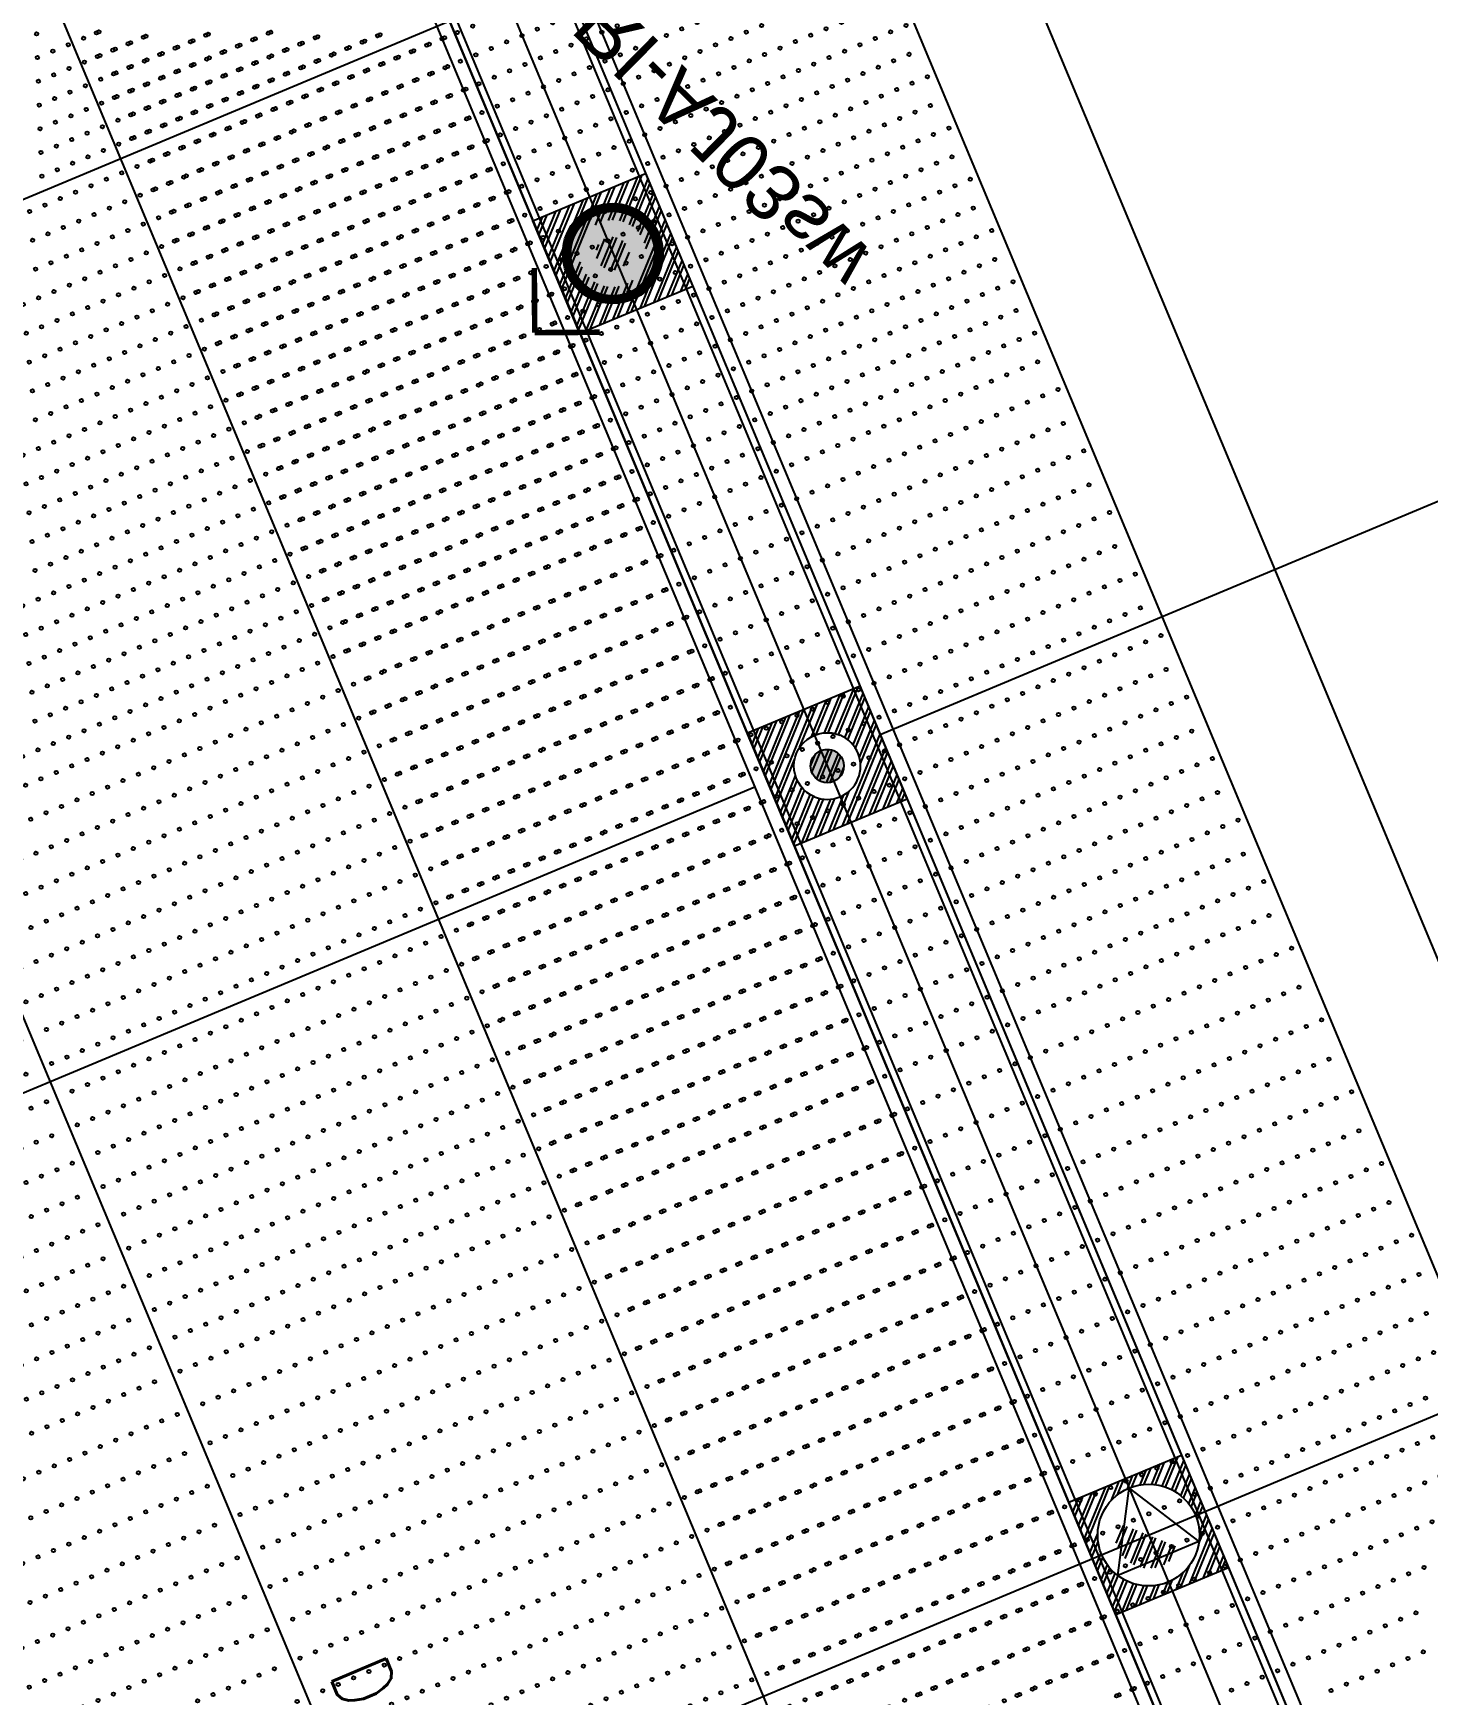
# Model space of a CAD drawing. Header units: millimetres. Extents: x 712803 to 922331, y -1382701 to -1225629.
# Drawn here: x 789848 to 792359, y -1319855 to -1316865 of the extents above; entities that cross this region are included whole.
import ezdxf
from ezdxf.enums import TextEntityAlignment as Align

# ---------------------------------------------------------------- set-up
doc = ezdxf.new("R2010")
doc.units = ezdxf.units.MM
doc.header["$LTSCALE"] = 10
doc.header["$MEASUREMENT"] = 0
doc.linetypes.add('CENTER', pattern=[50.8, 31.75, -6.35, 6.35, -6.35])
for name, color, linetype in [('I—平顶—分格线', 8, 'Continuous'), ('I—平顶—喷淋', 21, 'Continuous'), ('I—平顶—填充01(线状)', 8, 'Continuous'), ('I—平顶—暖通', 144, 'Continuous'), ('I—平顶—消防指示灯', 62, 'Continuous'), ('I—平顶—消防设施', 10, 'Continuous'), ('I—平顶—灯具', 62, 'Continuous'), ('I—平顶—造型', 122, 'Continuous'), ('I—装饰—尺寸标注', 232, 'Continuous')]:
    doc.layers.add(name, color=color, linetype=linetype)
doc.styles.add('_TEL_DIM', font='SIMPLEX', dxfattribs={"width": 0.8, "height": 3.5, "bigfont": 'HZTXT'})
doc.styles.add('ARIAL', font='arial.ttf')
doc.styles.get("Standard").update_dxf_attribs({"font": 'arial.ttf'})
doc.dimstyles.new('\\M+19557\\M+18F80', dxfattribs={"dimtxt": 2.5, "dimasz": 0.8, "dimexe": 0, "dimexo": 0, "dimgap": 1, "dimtad": 1, "dimdec": 0, "dimzin": 0, "dimdsep": 46, "dimtxsty": 'Standard', "dimblk": 'DOT', "dimcen": 1, "dimaunit": 1, "dimadec": 3, "dimazin": 0, "dimtfac": 1, "dimtdec": 0, "dimtmove": 2, "dimatfit": 3, "dimfxl": 0, "dimtolj": 1, "dimtzin": 0, "dimarcsym": 0})
doc.dimstyles.new('XD30', dxfattribs={"dimscale": 30, "dimtxt": 2.5, "dimasz": 1, "dimexe": 1, "dimexo": 1, "dimgap": 0.8, "dimtad": 1, "dimdec": 0, "dimrnd": 5, "dimdsep": 46, "dimtxsty": 'ARIAL', "dimblk1": 'ARCHTICK', "dimblk2": 'ARCHTICK', "dimsah": 1, "dimcen": -0.9, "dimdle": 1, "dimclrd": 256, "dimclre": 256, "dimclrt": 40, "dimaunit": 1, "dimadec": 0, "dimazin": 0, "dimtfac": 0.35, "dimtdec": 0, "dimtix": 1, "dimtmove": 2, "dimatfit": 3, "dimldrblk": 'ARCHTICK', "dimfxl": 0, "dimtvp": 0.8, "dimtolj": 1, "dimtzin": 0, "dimarcsym": 0})

# ---------------------------------------------------------------- blocks, each defined once
blk = doc.blocks.new('_ArchTick')
at = {"color": 0, "linetype": 'ByBlock', "const_width": 0.15}
blk.add_lwpolyline([(-0.5, -0.5), (0.5, 0.5)], dxfattribs=at)
blk = doc.blocks.new('*D1586')
at = {"layer": 'Defpoints', "color": 0, "ltscale": 50, "transparency": 16777216}
for p in [(712802.6, -1325596.1, 277.1), (794966.1, -1327810.6, 276.8), (794557.8, -1327981.3)]:
    blk.add_point(p, dxfattribs=at)
at = {"layer": 'I—装饰—尺寸标注', "lineweight": -2, "ltscale": 50, "transparency": 16777216}
for p, q in [((781408, -1296915.4), (781574.1, -1296846)), ((781534.8, -1296829.9), (794569.3, -1328009)), ((794673.4, -1327932.9), (794530.1, -1327992.9))]:
    blk.add_line(p, q, dxfattribs=at)
at = {"layer": 'I—装饰—尺寸标注', "lineweight": -2, "ltscale": 50, "transparency": 16777216, "xscale": 30, "yscale": 30, "zscale": 30}
for p, rotation in [((781546.4, -1296857.5), 112.6875065896419), ((794557.8, -1327981.3), 292.6875065896419)]:
    blk.add_blockref('_ArchTick', p, dxfattribs=dict(at, rotation=rotation))
at = {"layer": 'I—装饰—尺寸标注', "color": 40, "ltscale": 50, "transparency": 16777216, "insert": (788109.6, -1312395.4), "char_height": 75, "attachment_point": 5, "rotation": 292.6875, "style": 'ARIAL'}
blk.add_mtext('\\A1;33735', dxfattribs=at)
blk = doc.blocks.new('*U1700')
for p, q in [((269, 80.6), (3847.1, 80.6)), ((273.7, 75.9), (3842.4, 75.9)), ((273.7, 40.3), (3842.4, 40.3)), ((3847.1, 0), (269, 0)), ((3842.4, 4.7), (273.7, 4.7))]:
    blk.add_line(p, q)
blk = doc.blocks.new('*D175')
at = {"layer": 'Defpoints', "color": 0, "transparency": 16777216}
for p in [(82.5, 69.3), (82.5, 0), (-82.5, 0)]:
    blk.add_point(p, dxfattribs=at)
at = {"color": 0, "transparency": 16777216, "insert": (69.3, 88.9), "char_height": 15, "attachment_point": 5}
blk.add_mtext('\\A1;165', dxfattribs=at)
blk = doc.blocks.new('_Dot')
at = {"color": 0, "linetype": 'ByBlock', "lineweight": -2}
blk.add_line((-0.5, 0), (-1, 0), dxfattribs=at)
at = {"color": 0, "linetype": 'ByBlock', "const_width": 0.5}
blk.add_lwpolyline([(-0.25, 0, 1), (0.25, 0, 1)], format="xyb", close=True, dxfattribs=at)
blk = doc.blocks.new('上下喷1111')
h = blk.add_hatch(color=256)
h.dxf.hatch_style = 1
edge = h.paths.add_edge_path()
edge.add_arc((0, 0), 0.5, 0, 180)
edge.add_arc((0, 0), 0.5, 180, 360)
at = {"elevation": 0}
for points in [[(-1, 0, -1), (1, 0, 0.084041)], [(-1, 0, 1), (1, 0, -0.084041)]]:
    blk.add_lwpolyline(points, format="xyb", dxfattribs=at)
blk.add_lwpolyline([(0.5, 0, 1), (-0.5, 0, 1)], format="xyb", close=True, dxfattribs=at)
blk = doc.blocks.new('吸顶扬声器')
for p, q in [((-58, -33.5), (0, 67)), ((0, 67), (58, -33.5)), ((58, -33.5), (-58, -33.5))]:
    blk.add_line(p, q)
blk.add_circle((0, 0), 67.2)
blk = doc.blocks.new('0.001111.')
for p, q in [((-234, -0.3), (164.6, 166.3)), ((164.6, 166.3), (240.9, -16.3)), ((-132.9, -55.5), (132.9, 55.5)), ((-157.6, -183), (-234, -0.3)), ((240.9, -16.3), (-157.6, -183))]:
    blk.add_line(p, q)
for p in [(-34.7, 83), (199.3, 83.3), (-199.3, -83.3)]:
    blk.add_point(p)
blk.add_solid([(-74.8, -7.8), (-146.1, -61.1), (-58.1, -47.7)])
at = {"style": '_TEL_DIM', "flags": 1}
blk.add_attdef('A', text='', height=0.006, rotation=202.686, dxfattribs=at).set_placement((-34.7, 83), align=Align.MIDDLE_CENTER)
at = {"style": '_TEL_DIM', "width": 0.8}
blk.add_attdef('D', (-332.7, -82.4), '', height=105.9, rotation=22.686, dxfattribs=at)
blk = doc.blocks.new('4560')
at = {"layer": 'I—平顶—分格线', "color": 3}
for centre in [(-1990, -20), (-1890, -20), (-1790, -20), (-1690, -20), (-1590, -20), (-1490, -20), (-1390, -20), (-1290, -20), (-1190, -20), (-1090, -20), (-1990, -50), (-1940, -35), (-1890, -50), (-1840, -35), (-1790, -50), (-1740, -35), (-1690, -50), (-1640, -35), (-1590, -50), (-1540, -35), (-1490, -50), (-1440, -35), (-1390, -50), (-1340, -35), (-1290, -50), (-1240, -35), (-1190, -50), (-1140, -35), (-1090, -50), (-1990, -80), (-1940, -65), (-1890, -80), (-1840, -65), (-1790, -80), (-1740, -65), (-1690, -80), (-1640, -65), (-1590, -80), (-1540, -65), (-1490, -80), (-1440, -65), (-1390, -80), (-1340, -65), (-1290, -80), (-1240, -65), (-1190, -80), (-1140, -65), (-1090, -80), (-1990, -110), (-1940, -95), (-1890, -110), (-1840, -95), (-1790, -110), (-1740, -95), (-1690, -110), (-1640, -95), (-1590, -110), (-1540, -95), (-1490, -110), (-1440, -95), (-1390, -110), (-1340, -95), (-1290, -110), (-1240, -95), (-1190, -110), (-1140, -95), (-1090, -110), (-2040, -125), (-1990, -140), (-1940, -125), (-1890, -140), (-1840, -125), (-1790, -140), (-1740, -125), (-1690, -140), (-1640, -125), (-1590, -140), (-1540, -125), (-1490, -140), (-1440, -125), (-1390, -140), (-1340, -125), (-1290, -140), (-1240, -125), (-1190, -140), (-1140, -125), (-1090, -140), (-2040, -155), (-1990, -170), (-1940, -155), (-1890, -170), (-1840, -155), (-1790, -170), (-1740, -155), (-1690, -170), (-1640, -155), (-1590, -170), (-1540, -155), (-1490, -170), (-1440, -155), (-1390, -170), (-1340, -155), (-1290, -170), (-1240, -155), (-1190, -170), (-1140, -155), (-1090, -170), (-2040, -185), (-1990, -200), (-1940, -185), (-1890, -200), (-1840, -185), (-1790, -200), (-1740, -185), (-1690, -200), (-1640, -185), (-1590, -200), (-1540, -185), (-1490, -200), (-1440, -185), (-1390, -200), (-1340, -185), (-1290, -200), (-1240, -185), (-1190, -200), (-1140, -185), (-1090, -200), (-2040, -215), (-1990, -230), (-1940, -215), (-1890, -230), (-1840, -215), (-1790, -230), (-1740, -215), (-1690, -230), (-1640, -215), (-1590, -230), (-1540, -215), (-1490, -230), (-1440, -215), (-1390, -230), (-1340, -215), (-1290, -230), (-1240, -215), (-1190, -230), (-1140, -215), (-1090, -230), (-2040, -245), (-1990, -260), (-1940, -245), (-1890, -260), (-1840, -245), (-1790, -260), (-1740, -245), (-1690, -260), (-1640, -245), (-1590, -260), (-1540, -245), (-1490, -260), (-1440, -245), (-1390, -260), (-1340, -245), (-1290, -260), (-1240, -245), (-1190, -260), (-1140, -245), (-1090, -260), (-2040, -275), (-1990, -290), (-1940, -275), (-1890, -290), (-1840, -275), (-1790, -290), (-1740, -275), (-1690, -290), (-1640, -275), (-1590, -290), (-1540, -275), (-1490, -290), (-1440, -275), (-1390, -290), (-1340, -275), (-1290, -290), (-1240, -275), (-1190, -290), (-1140, -275), (-1090, -290), (-2040, -305), (-1990, -320), (-1940, -305), (-1890, -320), (-1840, -305), (-1790, -320), (-1740, -305), (-1690, -320), (-1640, -305), (-1590, -320), (-1540, -305), (-1490, -320), (-1440, -305), (-1390, -320), (-1340, -305), (-1290, -320), (-1240, -305), (-1190, -320), (-1140, -305), (-1090, -320), (-2040, -335), (-1990, -350), (-1940, -335), (-1890, -350), (-1840, -335), (-1790, -350), (-1740, -335), (-1690, -350), (-1640, -335), (-1590, -350), (-1540, -335), (-1490, -350), (-1440, -335), (-1390, -350), (-1340, -335), (-1290, -350), (-1240, -335), (-1190, -350), (-1140, -335), (-1090, -350), (-2040, -365), (-1990, -380), (-1940, -365), (-1890, -380), (-1840, -365), (-1790, -380), (-1740, -365), (-1690, -380), (-1640, -365), (-1590, -380), (-1540, -365), (-1490, -380), (-1440, -365), (-1390, -380), (-1340, -365), (-1290, -380), (-1240, -365), (-1190, -380), (-1140, -365), (-1090, -380), (-2040, -395), (-1990, -410), (-1940, -395), (-1890, -410), (-1840, -395), (-1790, -410), (-1740, -395), (-1690, -410), (-1640, -395), (-1590, -410), (-1540, -395), (-1490, -410), (-1440, -395), (-1390, -410), (-1340, -395), (-1290, -410), (-1240, -395), (-1190, -410), (-1140, -395), (-1090, -410), (-2040, -425), (-1990, -440), (-1940, -425), (-1890, -440), (-1840, -425), (-1790, -440), (-1740, -425), (-1690, -440), (-1640, -425), (-1590, -440), (-1540, -425), (-1490, -440), (-1440, -425), (-1390, -440), (-1340, -425), (-1290, -440), (-1240, -425), (-1190, -440), (-1140, -425), (-1090, -440), (-2040, -455), (-1990, -470), (-1940, -455), (-1890, -470), (-1840, -455), (-1790, -470), (-1740, -455), (-1690, -470), (-1640, -455), (-1590, -470), (-1540, -455), (-1490, -470), (-1440, -455), (-1390, -470), (-1340, -455), (-1290, -470), (-1240, -455), (-1190, -470), (-1140, -455), (-1090, -470), (-2040, -485), (-1990, -500), (-1940, -485), (-1890, -500), (-1840, -485), (-1790, -500), (-1740, -485), (-1690, -500), (-1640, -485), (-1590, -500), (-1540, -485), (-1490, -500), (-1440, -485), (-1390, -500), (-1340, -485), (-1290, -500), (-1240, -485), (-1190, -500), (-1140, -485), (-1090, -500), (-2040, -515), (-1990, -530), (-1940, -515), (-1890, -530), (-1840, -515), (-1790, -530), (-1740, -515), (-1690, -530), (-1640, -515), (-1590, -530), (-1540, -515), (-1490, -530), (-1440, -515), (-1390, -530), (-1340, -515), (-1290, -530), (-1240, -515), (-1190, -530), (-1140, -515), (-1090, -530), (-2040, -545), (-1990, -560), (-1940, -545), (-1890, -560), (-1840, -545), (-1790, -560), (-1740, -545), (-1690, -560), (-1640, -545), (-1590, -560), (-1540, -545), (-1490, -560), (-1440, -545), (-1390, -560), (-1340, -545), (-1290, -560), (-1240, -545), (-1190, -560), (-1140, -545), (-1090, -560), (-2040, -575), (-1990, -590), (-1940, -575), (-1890, -590), (-1840, -575), (-1790, -590), (-1740, -575), (-1690, -590), (-1640, -575), (-1590, -590), (-1540, -575), (-1490, -590), (-1440, -575), (-1390, -590), (-1340, -575), (-1290, -590), (-1240, -575), (-1190, -590), (-1140, -575), (-1090, -590), (-2040, -605), (-1990, -620), (-1940, -605), (-1890, -620), (-1840, -605), (-1790, -620), (-1740, -605), (-1690, -620), (-1640, -605), (-1590, -620), (-1540, -605), (-1490, -620), (-1440, -605), (-1390, -620), (-1340, -605), (-1290, -620), (-1240, -605), (-1190, -620), (-1140, -605), (-1090, -620), (-2040, -635), (-1990, -650), (-1940, -635), (-1890, -650), (-1840, -635), (-1790, -650), (-1740, -635), (-1690, -650), (-1640, -635), (-1590, -650), (-1540, -635), (-1490, -650), (-1440, -635), (-1390, -650), (-1340, -635), (-1290, -650), (-1240, -635), (-1190, -650), (-1140, -635), (-1090, -650), (-2040, -665), (-1990, -680), (-1940, -665), (-1890, -680), (-1840, -665), (-1790, -680), (-1740, -665), (-1690, -680), (-1640, -665), (-1590, -680), (-1540, -665), (-1490, -680), (-1440, -665), (-1390, -680), (-1340, -665), (-1290, -680), (-1240, -665), (-1190, -680), (-1140, -665), (-1090, -680), (-2040, -695), (-1990, -710), (-1940, -695), (-1890, -710), (-1840, -695), (-1790, -710), (-1740, -695), (-1690, -710), (-1640, -695), (-1590, -710), (-1540, -695), (-1490, -710), (-1440, -695), (-1390, -710), (-1340, -695), (-1290, -710), (-1240, -695), (-1190, -710), (-1140, -695), (-1090, -710), (-2040, -725), (-1990, -740), (-1940, -725), (-1890, -740), (-1840, -725), (-1790, -740), (-1740, -725), (-1690, -740), (-1640, -725), (-1590, -740), (-1540, -725), (-1490, -740), (-1440, -725), (-1390, -740), (-1340, -725), (-1290, -740), (-1240, -725), (-1190, -740), (-1140, -725), (-1090, -740), (-2040, -755), (-1990, -770), (-1940, -755), (-1890, -770), (-1840, -755), (-1790, -770), (-1740, -755), (-1690, -770), (-1640, -755), (-1590, -770), (-1540, -755), (-1490, -770), (-1440, -755), (-1390, -770), (-1340, -755), (-1290, -770), (-1240, -755), (-1190, -770), (-1140, -755), (-1090, -770), (-2040, -785), (-1990, -800), (-1940, -785), (-1890, -800), (-1840, -785), (-1790, -800), (-1740, -785), (-1690, -800), (-1640, -785), (-1590, -800), (-1540, -785), (-1490, -800), (-1440, -785), (-1390, -800), (-1340, -785), (-1290, -800), (-1240, -785), (-1190, -800), (-1140, -785), (-1090, -800), (-1990, -830), (-1940, -815), (-1890, -830), (-1840, -815), (-1790, -830), (-1740, -815), (-1690, -830), (-1640, -815), (-1590, -830), (-1540, -815), (-1490, -830), (-1440, -815), (-1390, -830), (-1340, -815), (-1290, -830), (-1240, -815), (-1190, -830), (-1140, -815), (-1090, -830), (-1990, -860), (-1940, -845), (-1890, -860), (-1840, -845), (-1790, -860), (-1740, -845), (-1690, -860), (-1640, -845), (-1590, -860), (-1540, -845), (-1490, -860), (-1440, -845), (-1390, -860), (-1340, -845), (-1290, -860), (-1240, -845), (-1190, -860), (-1140, -845), (-1090, -860), (-1990, -890), (-1940, -875), (-1890, -890), (-1840, -875), (-1790, -890), (-1740, -875), (-1690, -890), (-1640, -875), (-1590, -890), (-1540, -875), (-1490, -890), (-1440, -875), (-1390, -890), (-1340, -875), (-1290, -890), (-1240, -875), (-1190, -890), (-1140, -875), (-1090, -890), (-2040, -905), (-1990, -920), (-1940, -905), (-1890, -920), (-1840, -905), (-1790, -920), (-1740, -905), (-1690, -920), (-1640, -905), (-1590, -920), (-1540, -905), (-1490, -920), (-1440, -905), (-1390, -920), (-1340, -905), (-1290, -920), (-1240, -905), (-1190, -920), (-1140, -905), (-1090, -920), (-2040, -935), (-1990, -950), (-1940, -935), (-1890, -950), (-1840, -935), (-1790, -950), (-1740, -935), (-1690, -950), (-1640, -935), (-1590, -950), (-1540, -935), (-1490, -950), (-1440, -935), (-1390, -950), (-1340, -935), (-1290, -950), (-1240, -935), (-1190, -950), (-1140, -935), (-1090, -950), (-2040, -965), (-1990, -980), (-1940, -965), (-1890, -980), (-1840, -965), (-1790, -980), (-1740, -965), (-1690, -980), (-1640, -965), (-1590, -980), (-1540, -965), (-1490, -980), (-1440, -965), (-1390, -980), (-1340, -965), (-1290, -980), (-1240, -965), (-1190, -980), (-1140, -965), (-1090, -980), (-2040, -995), (-1990, -1010), (-1940, -995), (-1890, -1010), (-1840, -995), (-1790, -1010), (-1740, -995), (-1690, -1010), (-1640, -995), (-1590, -1010), (-1540, -995), (-1490, -1010), (-1440, -995), (-1390, -1010), (-1340, -995), (-1290, -1010), (-1240, -995), (-1190, -1010), (-1140, -995), (-1090, -1010), (-2040, -1025), (-1990, -1040), (-1940, -1025), (-1890, -1040), (-1840, -1025), (-1790, -1040), (-1740, -1025), (-1690, -1040), (-1640, -1025), (-1590, -1040), (-1540, -1025), (-1490, -1040), (-1440, -1025), (-1390, -1040), (-1340, -1025), (-1290, -1040), (-1240, -1025), (-1190, -1040), (-1140, -1025), (-1090, -1040), (-2040, -1055), (-1990, -1070), (-1940, -1055), (-1890, -1070), (-1840, -1055), (-1790, -1070), (-1740, -1055), (-1690, -1070), (-1640, -1055), (-1590, -1070), (-1540, -1055), (-1490, -1070), (-1440, -1055), (-1390, -1070), (-1340, -1055), (-1290, -1070), (-1240, -1055), (-1190, -1070), (-1140, -1055), (-1090, -1070), (-2040, -1085), (-1990, -1100), (-1940, -1085), (-1890, -1100), (-1840, -1085), (-1790, -1100), (-1740, -1085), (-1690, -1100), (-1640, -1085), (-1590, -1100), (-1540, -1085), (-1490, -1100), (-1440, -1085), (-1390, -1100), (-1340, -1085), (-1290, -1100), (-1240, -1085), (-1190, -1100), (-1140, -1085), (-1090, -1100), (-2040, -1115), (-1990, -1130), (-1940, -1115), (-1890, -1130), (-1840, -1115), (-1790, -1130), (-1740, -1115), (-1690, -1130), (-1640, -1115), (-1590, -1130), (-1540, -1115), (-1490, -1130), (-1440, -1115), (-1390, -1130), (-1340, -1115), (-1290, -1130), (-1240, -1115), (-1190, -1130), (-1140, -1115), (-1090, -1130), (-2040, -1145), (-1990, -1160), (-1940, -1145), (-1890, -1160), (-1840, -1145), (-1790, -1160), (-1740, -1145), (-1690, -1160), (-1640, -1145), (-1590, -1160), (-1540, -1145), (-1490, -1160), (-1440, -1145), (-1390, -1160), (-1340, -1145), (-1290, -1160), (-1240, -1145), (-1190, -1160), (-1140, -1145), (-1090, -1160), (-2040, -1175), (-1990, -1190), (-1940, -1175), (-1890, -1190), (-1840, -1175), (-1790, -1190), (-1740, -1175), (-1690, -1190), (-1640, -1175), (-1590, -1190), (-1540, -1175), (-1490, -1190), (-1440, -1175), (-1390, -1190), (-1340, -1175), (-1290, -1190), (-1240, -1175), (-1190, -1190), (-1140, -1175), (-1090, -1190), (-2040, -1205), (-1990, -1220), (-1940, -1205), (-1890, -1220), (-1840, -1205), (-1790, -1220), (-1740, -1205), (-1690, -1220), (-1640, -1205), (-1590, -1220), (-1540, -1205), (-1490, -1220), (-1440, -1205), (-1390, -1220), (-1340, -1205), (-1290, -1220), (-1240, -1205), (-1190, -1220), (-1140, -1205), (-1090, -1220), (-2040, -1235), (-1990, -1250), (-1940, -1235), (-1890, -1250), (-1840, -1235), (-1790, -1250), (-1740, -1235), (-1690, -1250), (-1640, -1235), (-1590, -1250), (-1540, -1235), (-1490, -1250), (-1440, -1235), (-1390, -1250), (-1340, -1235), (-1290, -1250), (-1240, -1235), (-1190, -1250), (-1140, -1235), (-1090, -1250), (-2040, -1265), (-1990, -1280), (-1940, -1265), (-1890, -1280), (-1840, -1265), (-1790, -1280), (-1740, -1265), (-1690, -1280), (-1640, -1265), (-1590, -1280), (-1540, -1265), (-1490, -1280), (-1440, -1265), (-1390, -1280), (-1340, -1265), (-1290, -1280), (-1240, -1265), (-1190, -1280), (-1140, -1265), (-1090, -1280), (-2040, -1295), (-1990, -1310), (-1940, -1295), (-1890, -1310), (-1840, -1295), (-1790, -1310), (-1740, -1295), (-1690, -1310), (-1640, -1295), (-1590, -1310), (-1540, -1295), (-1490, -1310), (-1440, -1295), (-1390, -1310), (-1340, -1295), (-1290, -1310), (-1240, -1295), (-1190, -1310), (-1140, -1295), (-1090, -1310), (-2040, -1325), (-1990, -1340), (-1940, -1325), (-1890, -1340), (-1840, -1325), (-1790, -1340), (-1740, -1325), (-1690, -1340), (-1640, -1325), (-1590, -1340), (-1540, -1325), (-1490, -1340), (-1440, -1325), (-1390, -1340), (-1340, -1325), (-1290, -1340), (-1240, -1325), (-1190, -1340), (-1140, -1325), (-1090, -1340), (-2040, -1355), (-1990, -1370), (-1940, -1355), (-1890, -1370), (-1840, -1355), (-1790, -1370), (-1740, -1355), (-1690, -1370), (-1640, -1355), (-1590, -1370), (-1540, -1355), (-1490, -1370), (-1440, -1355), (-1390, -1370), (-1340, -1355), (-1290, -1370), (-1240, -1355), (-1190, -1370), (-1140, -1355), (-1090, -1370), (-2040, -1385), (-1940, -1385), (-1840, -1385), (-1740, -1385), (-1640, -1385), (-1540, -1385), (-1440, -1385), (-1340, -1385), (-1240, -1385), (-1140, -1385)]:
    blk.add_circle(centre, 3, dxfattribs=at)
at = {"layer": 'I—平顶—分格线'}
for centre in [(-980, -20), (-860, -20), (-740, -20), (-620, -20), (-500, -20), (-380, -20), (-260, -20), (-140, -20), (-20, -20), (-1040, -35), (-980, -50), (-920, -35), (-860, -50), (-800, -35), (-740, -50), (-680, -35), (-620, -50), (-560, -35), (-500, -50), (-440, -35), (-380, -50), (-320, -35), (-260, -50), (-200, -35), (-140, -50), (-80, -35), (-20, -50), (-1040, -65), (-980, -80), (-920, -65), (-860, -80), (-800, -65), (-740, -80), (-680, -65), (-620, -80), (-560, -65), (-500, -80), (-440, -65), (-380, -80), (-320, -65), (-260, -80), (-200, -65), (-140, -80), (-80, -65), (-20, -80), (-1040, -95), (-980, -110), (-920, -95), (-860, -110), (-800, -95), (-740, -110), (-680, -95), (-620, -110), (-560, -95), (-500, -110), (-440, -95), (-380, -110), (-320, -95), (-260, -110), (-200, -95), (-140, -110), (-80, -95), (-20, -110), (-1040, -125), (-980, -140), (-920, -125), (-860, -140), (-800, -125), (-740, -140), (-680, -125), (-620, -140), (-560, -125), (-500, -140), (-440, -125), (-380, -140), (-320, -125), (-260, -140), (-200, -125), (-140, -140), (-80, -125), (-20, -140), (-1040, -155), (-980, -170), (-920, -155), (-860, -170), (-800, -155), (-740, -170), (-680, -155), (-620, -170), (-560, -155), (-500, -170), (-440, -155), (-380, -170), (-320, -155), (-260, -170), (-200, -155), (-140, -170), (-80, -155), (-20, -170), (-1040, -185), (-980, -200), (-920, -185), (-860, -200), (-800, -185), (-740, -200), (-680, -185), (-620, -200), (-560, -185), (-500, -200), (-440, -185), (-380, -200), (-320, -185), (-260, -200), (-200, -185), (-140, -200), (-80, -185), (-20, -200), (-1040, -215), (-980, -230), (-920, -215), (-860, -230), (-800, -215), (-740, -230), (-680, -215), (-620, -230), (-560, -215), (-500, -230), (-440, -215), (-380, -230), (-320, -215), (-260, -230), (-200, -215), (-140, -230), (-80, -215), (-20, -230), (-1040, -245), (-980, -260), (-920, -245), (-860, -260), (-800, -245), (-740, -260), (-680, -245), (-620, -260), (-560, -245), (-500, -260), (-440, -245), (-380, -260), (-320, -245), (-260, -260), (-200, -245), (-140, -260), (-80, -245), (-20, -260), (-1040, -275), (-980, -290), (-920, -275), (-860, -290), (-800, -275), (-740, -290), (-680, -275), (-620, -290), (-560, -275), (-500, -290), (-440, -275), (-380, -290), (-320, -275), (-260, -290), (-200, -275), (-140, -290), (-80, -275), (-20, -290), (-1040, -305), (-980, -320), (-920, -305), (-860, -320), (-800, -305), (-740, -320), (-680, -305), (-620, -320), (-560, -305), (-500, -320), (-440, -305), (-380, -320), (-320, -305), (-260, -320), (-200, -305), (-140, -320), (-80, -305), (-20, -320), (-1040, -335), (-980, -350), (-920, -335), (-860, -350), (-800, -335), (-740, -350), (-680, -335), (-620, -350), (-560, -335), (-500, -350), (-440, -335), (-380, -350), (-320, -335), (-260, -350), (-200, -335), (-140, -350), (-80, -335), (-20, -350), (-1040, -365), (-980, -380), (-920, -365), (-860, -380), (-800, -365), (-740, -380), (-680, -365), (-620, -380), (-560, -365), (-500, -380), (-440, -365), (-380, -380), (-320, -365), (-260, -380), (-200, -365), (-140, -380), (-80, -365), (-20, -380), (-1040, -395), (-980, -410), (-920, -395), (-860, -410), (-800, -395), (-740, -410), (-680, -395), (-620, -410), (-560, -395), (-500, -410), (-440, -395), (-380, -410), (-320, -395), (-260, -410), (-200, -395), (-140, -410), (-80, -395), (-20, -410), (-1040, -425), (-980, -440), (-920, -425), (-860, -440), (-800, -425), (-740, -440), (-680, -425), (-620, -440), (-560, -425), (-500, -440), (-440, -425), (-380, -440), (-320, -425), (-260, -440), (-200, -425), (-140, -440), (-80, -425), (-20, -440), (-1040, -455), (-980, -470), (-920, -455), (-860, -470), (-800, -455), (-740, -470), (-680, -455), (-620, -470), (-560, -455), (-500, -470), (-440, -455), (-380, -470), (-320, -455), (-260, -470), (-200, -455), (-140, -470), (-80, -455), (-20, -470), (-1040, -485), (-980, -500), (-920, -485), (-860, -500), (-800, -485), (-740, -500), (-680, -485), (-620, -500), (-560, -485), (-500, -500), (-440, -485), (-380, -500), (-320, -485), (-260, -500), (-200, -485), (-140, -500), (-80, -485), (-20, -500), (-1040, -515), (-980, -530), (-920, -515), (-860, -530), (-800, -515), (-740, -530), (-680, -515), (-620, -530), (-560, -515), (-500, -530), (-440, -515), (-380, -530), (-320, -515), (-260, -530), (-200, -515), (-140, -530), (-80, -515), (-20, -530), (-1040, -545), (-980, -560), (-920, -545), (-860, -560), (-800, -545), (-740, -560), (-680, -545), (-620, -560), (-560, -545), (-500, -560), (-440, -545), (-380, -560), (-320, -545), (-260, -560), (-200, -545), (-140, -560), (-80, -545), (-20, -560), (-1040, -575), (-980, -590), (-920, -575), (-860, -590), (-800, -575), (-740, -590), (-680, -575), (-620, -590), (-560, -575), (-500, -590), (-440, -575), (-380, -590), (-320, -575), (-260, -590), (-200, -575), (-140, -590), (-80, -575), (-20, -590), (-1040, -605), (-980, -620), (-920, -605), (-860, -620), (-800, -605), (-740, -620), (-680, -605), (-620, -620), (-560, -605), (-500, -620), (-440, -605), (-380, -620), (-320, -605), (-260, -620), (-200, -605), (-140, -620), (-80, -605), (-20, -620), (-1040, -635), (-980, -650), (-920, -635), (-860, -650), (-800, -635), (-740, -650), (-680, -635), (-620, -650), (-560, -635), (-500, -650), (-440, -635), (-380, -650), (-320, -635), (-260, -650), (-200, -635), (-140, -650), (-80, -635), (-20, -650), (-1040, -665), (-980, -680), (-920, -665), (-860, -680), (-800, -665), (-740, -680), (-680, -665), (-620, -680), (-560, -665), (-500, -680), (-440, -665), (-380, -680), (-320, -665), (-260, -680), (-200, -665), (-140, -680), (-80, -665), (-20, -680), (-1040, -695), (-980, -710), (-920, -695), (-860, -710), (-800, -695), (-740, -710), (-680, -695), (-620, -710), (-560, -695), (-500, -710), (-440, -695), (-380, -710), (-320, -695), (-260, -710), (-200, -695), (-140, -710), (-80, -695), (-20, -710), (-1040, -725), (-980, -740), (-920, -725), (-860, -740), (-800, -725), (-740, -740), (-680, -725), (-620, -740), (-560, -725), (-500, -740), (-440, -725), (-380, -740), (-320, -725), (-260, -740), (-200, -725), (-140, -740), (-80, -725), (-20, -740), (-1040, -755), (-980, -770), (-920, -755), (-860, -770), (-800, -755), (-740, -770), (-680, -755), (-620, -770), (-560, -755), (-500, -770), (-440, -755), (-380, -770), (-320, -755), (-260, -770), (-200, -755), (-140, -770), (-80, -755), (-20, -770), (-1040, -785), (-980, -800), (-920, -785), (-860, -800), (-800, -785), (-740, -800), (-680, -785), (-620, -800), (-560, -785), (-500, -800), (-440, -785), (-380, -800), (-320, -785), (-260, -800), (-200, -785), (-140, -800), (-80, -785), (-20, -800), (-1040, -815), (-980, -830), (-920, -815), (-860, -830), (-800, -815), (-740, -830), (-680, -815), (-620, -830), (-560, -815), (-500, -830), (-440, -815), (-380, -830), (-320, -815), (-260, -830), (-200, -815), (-140, -830), (-80, -815), (-20, -830), (-1040, -845), (-980, -860), (-920, -845), (-860, -860), (-800, -845), (-740, -860), (-680, -845), (-620, -860), (-560, -845), (-500, -860), (-440, -845), (-380, -860), (-320, -845), (-260, -860), (-200, -845), (-140, -860), (-80, -845), (-20, -860), (-1040, -875), (-980, -890), (-920, -875), (-860, -890), (-800, -875), (-740, -890), (-680, -875), (-620, -890), (-560, -875), (-500, -890), (-440, -875), (-380, -890), (-320, -875), (-260, -890), (-200, -875), (-140, -890), (-80, -875), (-20, -890), (-1040, -905), (-980, -920), (-920, -905), (-860, -920), (-800, -905), (-740, -920), (-680, -905), (-620, -920), (-560, -905), (-500, -920), (-440, -905), (-380, -920), (-320, -905), (-260, -920), (-200, -905), (-140, -920), (-80, -905), (-20, -920), (-1040, -935), (-980, -950), (-920, -935), (-860, -950), (-800, -935), (-740, -950), (-680, -935), (-620, -950), (-560, -935), (-500, -950), (-440, -935), (-380, -950), (-320, -935), (-260, -950), (-200, -935), (-140, -950), (-80, -935), (-20, -950), (-1040, -965), (-980, -980), (-920, -965), (-860, -980), (-800, -965), (-740, -980), (-680, -965), (-620, -980), (-560, -965), (-500, -980), (-440, -965), (-380, -980), (-320, -965), (-260, -980), (-200, -965), (-140, -980), (-80, -965), (-20, -980), (-1040, -995), (-980, -1010), (-920, -995), (-860, -1010), (-800, -995), (-740, -1010), (-680, -995), (-620, -1010), (-560, -995), (-500, -1010), (-440, -995), (-380, -1010), (-320, -995), (-260, -1010), (-200, -995), (-140, -1010), (-80, -995), (-20, -1010), (-1040, -1025), (-980, -1040), (-920, -1025), (-860, -1040), (-800, -1025), (-740, -1040), (-680, -1025), (-620, -1040), (-560, -1025), (-500, -1040), (-440, -1025), (-380, -1040), (-320, -1025), (-260, -1040), (-200, -1025), (-140, -1040), (-80, -1025), (-20, -1040), (-1040, -1055), (-980, -1070), (-920, -1055), (-860, -1070), (-800, -1055), (-740, -1070), (-680, -1055), (-620, -1070), (-560, -1055), (-500, -1070), (-440, -1055), (-380, -1070), (-320, -1055), (-260, -1070), (-200, -1055), (-140, -1070), (-80, -1055), (-20, -1070), (-1040, -1085), (-980, -1100), (-920, -1085), (-860, -1100), (-800, -1085), (-740, -1100), (-680, -1085), (-620, -1100), (-560, -1085), (-500, -1100), (-440, -1085), (-380, -1100), (-320, -1085), (-260, -1100), (-200, -1085), (-140, -1100), (-80, -1085), (-20, -1100), (-1040, -1115), (-980, -1130), (-920, -1115), (-860, -1130), (-800, -1115), (-740, -1130), (-680, -1115), (-620, -1130), (-560, -1115), (-500, -1130), (-440, -1115), (-380, -1130), (-320, -1115), (-260, -1130), (-200, -1115), (-140, -1130), (-80, -1115), (-20, -1130), (-1040, -1145), (-980, -1160), (-920, -1145), (-860, -1160), (-800, -1145), (-740, -1160), (-680, -1145), (-620, -1160), (-560, -1145), (-500, -1160), (-440, -1145), (-380, -1160), (-320, -1145), (-260, -1160), (-200, -1145), (-140, -1160), (-80, -1145), (-20, -1160), (-1040, -1175), (-980, -1190), (-920, -1175), (-860, -1190), (-800, -1175), (-740, -1190), (-680, -1175), (-620, -1190), (-560, -1175), (-500, -1190), (-440, -1175), (-380, -1190), (-320, -1175), (-260, -1190), (-200, -1175), (-140, -1190), (-80, -1175), (-20, -1190), (-1040, -1205), (-980, -1220), (-920, -1205), (-860, -1220), (-800, -1205), (-740, -1220), (-680, -1205), (-620, -1220), (-560, -1205), (-500, -1220), (-440, -1205), (-380, -1220), (-320, -1205), (-260, -1220), (-200, -1205), (-140, -1220), (-80, -1205), (-20, -1220), (-1040, -1235), (-980, -1250), (-920, -1235), (-860, -1250), (-800, -1235), (-740, -1250), (-680, -1235), (-620, -1250), (-560, -1235), (-500, -1250), (-440, -1235), (-380, -1250), (-320, -1235), (-260, -1250), (-200, -1235), (-140, -1250), (-80, -1235), (-20, -1250), (-1040, -1265), (-980, -1280), (-920, -1265), (-860, -1280), (-800, -1265), (-740, -1280), (-680, -1265), (-620, -1280), (-560, -1265), (-500, -1280), (-440, -1265), (-380, -1280), (-320, -1265), (-260, -1280), (-200, -1265), (-140, -1280), (-80, -1265), (-20, -1280), (-1040, -1295), (-980, -1310), (-920, -1295), (-860, -1310), (-800, -1295), (-740, -1310), (-680, -1295), (-620, -1310), (-560, -1295), (-500, -1310), (-440, -1295), (-380, -1310), (-320, -1295), (-260, -1310), (-200, -1295), (-140, -1310), (-80, -1295), (-20, -1310), (-1040, -1325), (-980, -1340), (-920, -1325), (-860, -1340), (-800, -1325), (-740, -1340), (-680, -1325), (-620, -1340), (-560, -1325), (-500, -1340), (-440, -1325), (-380, -1340), (-320, -1325), (-260, -1340), (-200, -1325), (-140, -1340), (-80, -1325), (-20, -1340), (-1040, -1355), (-980, -1370), (-920, -1355), (-860, -1370), (-800, -1355), (-740, -1370), (-680, -1355), (-620, -1370), (-560, -1355), (-500, -1370), (-440, -1355), (-380, -1370), (-320, -1355), (-260, -1370), (-200, -1355), (-140, -1370), (-80, -1355), (-20, -1370), (-1040, -1385), (-920, -1385), (-800, -1385), (-680, -1385), (-560, -1385), (-440, -1385), (-320, -1385), (-200, -1385), (-80, -1385)]:
    blk.add_circle(centre, 3, dxfattribs=at)
at = {"layer": 'I—平顶—分格线', "color": 1}
for centre in [(-2080, -230), (-2080, -260), (-2080, -290), (-2120, -305), (-2080, -320), (-2120, -335), (-2080, -350), (-2120, -365), (-2080, -380), (-2160, -410), (-2120, -395), (-2080, -410), (-2160, -440), (-2120, -425), (-2080, -440), (-2160, -470), (-2120, -455), (-2080, -470), (-2160, -500), (-2120, -485), (-2080, -500), (-2200, -515), (-2160, -530), (-2120, -515), (-2080, -530), (-2200, -545), (-2160, -560), (-2120, -545), (-2080, -560), (-2240, -590), (-2200, -575), (-2160, -590), (-2120, -575), (-2080, -590), (-2240, -620), (-2200, -605), (-2160, -620), (-2120, -605), (-2080, -620), (-2240, -650), (-2200, -635), (-2160, -650), (-2120, -635), (-2080, -650), (-2240, -680), (-2200, -665), (-2160, -680), (-2120, -665), (-2080, -680), (-2280, -695), (-2240, -710), (-2200, -695), (-2160, -710), (-2120, -695), (-2080, -710), (-2200, -725), (-2160, -740), (-2120, -725), (-2080, -740), (-2120, -755), (-2080, -770), (-2080, -1010), (-2080, -1040), (-2080, -1070), (-2120, -1085), (-2080, -1100), (-2120, -1115), (-2080, -1130), (-2120, -1145), (-2080, -1160), (-2160, -1190), (-2120, -1175), (-2080, -1190), (-2160, -1220), (-2120, -1205), (-2080, -1220), (-2160, -1250), (-2120, -1235), (-2080, -1250), (-2160, -1280), (-2120, -1265), (-2080, -1280), (-2200, -1295), (-2160, -1310), (-2120, -1295), (-2080, -1310), (-2200, -1325), (-2160, -1340), (-2120, -1325), (-2080, -1340), (-2240, -1370), (-2200, -1355), (-2160, -1370), (-2120, -1355), (-2080, -1370), (-2200, -1385), (-2120, -1385)]:
    blk.add_circle(centre, 3, dxfattribs=at)
blk = doc.blocks.new('70')
at = {"layer": 'I—平顶—分格线', "color": 1}
for centre in [(15, -30), (45, -30), (75, -30), (105, -30), (135, -30), (165, -30), (195, -30), (225, -30), (255, -30), (285, -30), (315, -30), (345, -30), (375, -30), (405, -30), (435, -30), (465, -30), (495, -30), (525, -30), (555, -30), (585, -30), (615, -30), (645, -30), (675, -30), (705, -30), (735, -30), (765, -30), (795, -30), (825, -30), (855, -30), (885, -30), (915, -30), (945, -30), (975, -30), (1005, -30), (1035, -30), (1065, -30), (1095, -30), (1125, -30), (1155, -30), (1185, -30), (1215, -30), (1245, -30), (1275, -30), (1305, -30), (1335, -30), (1365, -30), (30, -100), (60, -100), (90, -100), (120, -100), (150, -100), (180, -100), (210, -100), (240, -100), (270, -100), (300, -100), (330, -100), (360, -100), (390, -100), (420, -100), (450, -100), (480, -100), (510, -100), (540, -100), (570, -100), (600, -100), (630, -100), (660, -100), (690, -100), (720, -100), (750, -100), (780, -100), (810, -100), (840, -100), (870, -100), (900, -100), (930, -100), (960, -100), (990, -100), (1020, -100), (1050, -100), (1080, -100), (1110, -100), (1140, -100), (1170, -100), (1200, -100), (1230, -100), (1260, -100), (1290, -100), (1320, -100), (1350, -100), (1380, -100), (15, -170), (45, -170), (75, -170), (105, -170), (135, -170), (165, -170), (195, -170), (225, -170), (255, -170), (285, -170), (315, -170), (345, -170), (375, -170), (405, -170), (435, -170), (465, -170), (495, -170), (525, -170), (555, -170), (585, -170), (615, -170), (645, -170), (675, -170), (705, -170), (735, -170), (765, -170), (795, -170), (825, -170), (855, -170), (885, -170), (915, -170), (945, -170), (975, -170), (1005, -170), (1035, -170), (1065, -170), (1095, -170), (1125, -170), (1155, -170), (1185, -170), (1215, -170), (1245, -170), (1275, -170), (1305, -170), (1335, -170), (1365, -170), (30, -240), (60, -240), (90, -240), (120, -240), (150, -240), (180, -240), (210, -240), (240, -240), (270, -240), (300, -240), (330, -240), (360, -240), (390, -240), (420, -240), (450, -240), (480, -240), (510, -240), (540, -240), (570, -240), (600, -240), (630, -240), (660, -240), (690, -240), (720, -240), (750, -240), (780, -240), (810, -240), (840, -240), (870, -240), (900, -240), (930, -240), (960, -240), (990, -240), (1020, -240), (1050, -240), (1080, -240), (1110, -240), (1140, -240), (1170, -240), (1200, -240), (1230, -240), (1260, -240), (1290, -240), (1320, -240), (1350, -240), (1380, -240), (15, -310), (45, -310), (75, -310), (105, -310), (135, -310), (165, -310), (195, -310), (225, -310), (255, -310), (285, -310), (315, -310), (345, -310), (375, -310), (405, -310), (435, -310), (465, -310), (495, -310), (525, -310), (555, -310), (585, -310), (615, -310), (645, -310), (675, -310), (705, -310), (735, -310), (765, -310), (795, -310), (825, -310), (855, -310), (885, -310), (915, -310), (945, -310), (975, -310), (1005, -310), (1035, -310), (1065, -310), (1095, -310), (1125, -310), (1155, -310), (1185, -310), (1215, -310), (1245, -310), (1275, -310), (1305, -310), (1335, -310), (1365, -310), (30, -380), (60, -380), (90, -380), (120, -380), (150, -380), (180, -380), (210, -380), (240, -380), (270, -380), (300, -380), (330, -380), (360, -380), (390, -380), (420, -380), (450, -380), (480, -380), (510, -380), (540, -380), (570, -380), (600, -380), (630, -380), (660, -380), (690, -380), (720, -380), (750, -380), (780, -380), (810, -380), (840, -380), (870, -380), (900, -380), (930, -380), (960, -380), (990, -380), (1020, -380), (1050, -380), (1080, -380), (1110, -380), (1140, -380), (1170, -380), (1200, -380), (1230, -380), (1260, -380), (1290, -380), (1320, -380), (1350, -380), (1380, -380), (15, -450), (45, -450), (75, -450), (105, -450), (135, -450), (165, -450), (195, -450), (225, -450), (255, -450), (285, -450), (315, -450), (345, -450), (375, -450), (405, -450), (435, -450), (465, -450), (495, -450), (525, -450), (555, -450), (585, -450), (615, -450), (645, -450), (675, -450), (705, -450), (735, -450), (765, -450), (795, -450), (825, -450), (855, -450), (885, -450), (915, -450), (945, -450), (975, -450), (1005, -450), (1035, -450), (1065, -450), (1095, -450), (1125, -450), (1155, -450), (1185, -450), (1215, -450), (1245, -450), (1275, -450), (1305, -450), (1335, -450), (1365, -450), (30, -520), (60, -520), (90, -520), (120, -520), (150, -520), (180, -520), (210, -520), (240, -520), (270, -520), (300, -520), (330, -520), (360, -520), (390, -520), (420, -520), (450, -520), (480, -520), (510, -520), (540, -520), (570, -520), (600, -520), (630, -520), (660, -520), (690, -520), (720, -520), (750, -520), (780, -520), (810, -520), (840, -520), (870, -520), (900, -520), (930, -520), (960, -520), (990, -520), (1020, -520), (1050, -520), (1080, -520), (1110, -520), (1140, -520), (1170, -520), (1200, -520), (1230, -520), (1260, -520), (1290, -520), (1320, -520), (1350, -520), (1380, -520), (15, -590), (45, -590), (75, -590), (105, -590), (135, -590), (165, -590), (195, -590), (225, -590), (255, -590), (285, -590), (315, -590), (345, -590), (375, -590), (405, -590), (435, -590), (465, -590), (495, -590), (525, -590), (555, -590), (585, -590), (615, -590), (645, -590), (675, -590), (705, -590), (735, -590), (765, -590), (795, -590), (825, -590), (855, -590), (885, -590), (915, -590), (945, -590), (975, -590), (1005, -590), (1035, -590), (1065, -590), (1095, -590), (1125, -590), (1155, -590), (1185, -590), (1215, -590), (1245, -590), (1275, -590), (1305, -590), (1335, -590), (1365, -590), (30, -660), (60, -660), (90, -660), (120, -660), (150, -660), (180, -660), (210, -660), (240, -660), (270, -660), (300, -660), (330, -660), (360, -660), (390, -660), (420, -660), (450, -660), (480, -660), (510, -660), (540, -660), (570, -660), (600, -660), (630, -660), (660, -660), (690, -660), (720, -660), (750, -660), (780, -660), (810, -660), (840, -660), (870, -660), (900, -660), (930, -660), (960, -660), (990, -660), (1020, -660), (1050, -660), (1080, -660), (1110, -660), (1140, -660), (1170, -660), (1200, -660), (1230, -660), (1260, -660), (1290, -660), (1320, -660), (1350, -660), (1380, -660), (15, -730), (45, -730), (75, -730), (105, -730), (135, -730), (165, -730), (195, -730), (225, -730), (255, -730), (285, -730), (315, -730), (345, -730), (375, -730), (405, -730), (435, -730), (465, -730), (495, -730), (525, -730), (555, -730), (585, -730), (615, -730), (645, -730), (675, -730), (705, -730), (735, -730), (765, -730), (795, -730), (825, -730), (855, -730), (885, -730), (915, -730), (945, -730), (975, -730), (1005, -730), (1035, -730), (1065, -730), (1095, -730), (1125, -730), (1155, -730), (1185, -730), (1215, -730), (1245, -730), (1275, -730), (1305, -730), (1335, -730), (1365, -730), (30, -800), (60, -800), (90, -800), (120, -800), (150, -800), (180, -800), (210, -800), (240, -800), (270, -800), (300, -800), (330, -800), (360, -800), (390, -800), (420, -800), (450, -800), (480, -800), (510, -800), (540, -800), (570, -800), (600, -800), (630, -800), (660, -800), (690, -800), (720, -800), (750, -800), (780, -800), (810, -800), (840, -800), (870, -800), (900, -800), (930, -800), (960, -800), (990, -800), (1020, -800), (1050, -800), (1080, -800), (1110, -800), (1140, -800), (1170, -800), (1200, -800), (1230, -800), (1260, -800), (1290, -800), (1320, -800), (1350, -800), (1380, -800), (15, -870), (45, -870), (75, -870), (105, -870), (135, -870), (165, -870), (195, -870), (225, -870), (255, -870), (285, -870), (315, -870), (345, -870), (375, -870), (405, -870), (435, -870), (465, -870), (495, -870), (525, -870), (555, -870), (585, -870), (615, -870), (645, -870), (675, -870), (705, -870), (735, -870), (765, -870), (795, -870), (825, -870), (855, -870), (885, -870), (915, -870), (945, -870), (975, -870), (1005, -870), (1035, -870), (1065, -870), (1095, -870), (1125, -870), (1155, -870), (1185, -870), (1215, -870), (1245, -870), (1275, -870), (1305, -870), (1335, -870), (1365, -870), (30, -940), (60, -940), (90, -940), (120, -940), (150, -940), (180, -940), (210, -940), (240, -940), (270, -940), (300, -940), (330, -940), (360, -940), (390, -940), (420, -940), (450, -940), (480, -940), (510, -940), (540, -940), (570, -940), (600, -940), (630, -940), (660, -940), (690, -940), (720, -940), (750, -940), (780, -940), (810, -940), (840, -940), (870, -940), (900, -940), (930, -940), (960, -940), (990, -940), (1020, -940), (1050, -940), (1080, -940), (1110, -940), (1140, -940), (1170, -940), (1200, -940), (1230, -940), (1260, -940), (1290, -940), (1320, -940), (1350, -940), (1380, -940), (75, -1010), (105, -1010), (135, -1010), (165, -1010), (195, -1010), (225, -1010), (255, -1010), (285, -1010), (315, -1010), (345, -1010), (375, -1010), (405, -1010), (435, -1010), (465, -1010), (495, -1010), (525, -1010), (555, -1010), (585, -1010), (615, -1010), (645, -1010), (675, -1010), (705, -1010), (735, -1010), (765, -1010), (795, -1010), (825, -1010), (855, -1010), (885, -1010), (915, -1010), (945, -1010), (975, -1010), (1005, -1010), (1035, -1010), (1065, -1010), (1095, -1010), (1125, -1010), (1155, -1010), (1185, -1010), (1215, -1010), (1245, -1010), (1275, -1010), (1305, -1010), (1335, -1010), (1365, -1010), (240, -1080), (270, -1080), (300, -1080), (330, -1080), (360, -1080), (390, -1080), (420, -1080), (450, -1080), (480, -1080), (510, -1080), (540, -1080), (570, -1080), (600, -1080), (630, -1080), (660, -1080), (690, -1080), (720, -1080), (750, -1080), (780, -1080), (810, -1080), (840, -1080), (870, -1080), (900, -1080), (930, -1080), (960, -1080), (990, -1080), (1020, -1080), (1050, -1080), (1080, -1080), (1110, -1080), (1140, -1080), (1170, -1080), (1200, -1080), (1230, -1080), (1260, -1080), (1290, -1080), (1320, -1080), (1350, -1080), (1380, -1080), (405, -1150), (435, -1150), (465, -1150), (495, -1150), (525, -1150), (555, -1150), (585, -1150), (615, -1150), (645, -1150), (675, -1150), (705, -1150), (735, -1150), (765, -1150), (795, -1150), (825, -1150), (855, -1150), (885, -1150), (915, -1150), (945, -1150), (975, -1150), (1005, -1150), (1035, -1150), (1065, -1150), (1095, -1150), (1125, -1150), (1155, -1150), (1185, -1150), (1215, -1150), (1245, -1150), (1275, -1150), (1305, -1150), (1335, -1150), (1365, -1150), (570, -1220), (600, -1220), (630, -1220), (660, -1220), (690, -1220), (720, -1220), (750, -1220), (780, -1220), (810, -1220), (840, -1220), (870, -1220), (900, -1220), (930, -1220), (960, -1220), (990, -1220), (1020, -1220), (1050, -1220), (1080, -1220), (1110, -1220), (1140, -1220), (1170, -1220), (1350, -1220), (1380, -1220), (765, -1290), (795, -1290), (825, -1290), (855, -1290), (885, -1290), (915, -1290), (945, -1290), (975, -1290), (1005, -1290), (1035, -1290), (1065, -1290), (1095, -1290), (1125, -1290), (930, -1360), (960, -1360), (990, -1360), (1020, -1360), (1050, -1360), (1080, -1360), (1110, -1360)]:
    blk.add_circle(centre, 3, dxfattribs=at)
blk = doc.blocks.new('*U171')
h = blk.add_hatch(color=256)
edge = h.paths.add_edge_path()
edge.add_arc((0, 0), 82.5, -90, 90, ccw=False)
edge.add_arc((0, 0), 82.5, 90, 270, ccw=False)
at = {"const_width": 16.5}
blk.add_lwpolyline([(82.5, 0, 0.414214), (0, 82.5, 0.414214), (-82.5, 0, 0.414214), (0, -82.5, 0.414214)], format="xyb", close=True, dxfattribs=at)
dim = blk.add_linear_dim(base=(82.5, 69.3), p1=(-82.5, 0), p2=(82.5, 0), dimstyle='\\M+19557\\M+18F80', override={"dimtxt": 15, "dimgap": 5, "dimse1": 1, "dimse2": 1, "dimsd1": 1, "dimsd2": 1})
dim.commit()
dim.dimension.update_dxf_attribs({"geometry": '*D175', "text_midpoint": (69.3, 88.9), "dimtype": 160})
blk = doc.blocks.new('*U172')
at = {"const_width": 10}
for points in [[(0, 200), (-82.5, 117.5)], [(0, 200), (82.5, 117.5)]]:
    blk.add_lwpolyline(points, dxfattribs=at)
blk.add_blockref('*U171', (0, 0))
at = {"style": 'ARIAL'}
blk.add_text('RI-AJ03sw', height=100, dxfattribs=at).set_placement((0, -280.2), align=Align.MIDDLE_CENTER)
blk.add_text('RI-AJ03sw', height=100, dxfattribs=at).set_placement((0, -280.2), align=Align.MIDDLE_CENTER)

msp = doc.modelspace()

# ---------------------------------------------------------------- hatches: boundary and pattern name
at = {"layer": 'I—平顶—填充01(线状)', "extrusion": (0.000109945, 4.5974e-05, 1)}
h = msp.add_hatch(dxfattribs=at)
h.set_pattern_fill('ANSI32', color=256, scale=50, angle=0.0069)
h.set_pattern_definition([(67.696116, (791396.578, -1347669.18), (-17.3472, 7.115979), []), (67.696116, (791404.732, -1347665.769), (-17.3472, 7.115979), [])])
h.paths.add_polyline_path([(790747.1, -1317202.4), (790950.1, -1317117.5), (791035, -1317320.5), (790832, -1317405.4)])
edge = h.paths.add_edge_path(flags=16)
edge.add_arc((790891, -1317261.5), 60, 158.1485, 338.1485, ccw=False)
edge = h.paths.add_edge_path(flags=16)
edge.add_arc((790891, -1317261.5), 60, 338.1485, 518.1485)
edge = h.paths.add_edge_path(flags=16)
edge.add_arc((790891, -1317261.5), 30, 158.1485, 338.1485)
edge.add_arc((790891, -1317261.5), 30, 338.1485, 518.1485)
h = msp.add_hatch(dxfattribs=at)
h.set_pattern_fill('ANSI32', color=256, scale=50, angle=0.0069)
h.set_pattern_definition([(67.696116, (788996.583, -1349756.848), (-17.3472, 7.115979), []), (67.696116, (789004.737, -1349753.438), (-17.3472, 7.115979), [])])
h.paths.add_polyline_path([(791336.3, -1318039.9), (791133.4, -1318124.8), (791218.2, -1318327.7), (791421.2, -1318242.9)])
edge = h.paths.add_edge_path(flags=16)
edge.add_arc((791277.4, -1318183.8), 60, 247.2435, 427.2435)
edge = h.paths.add_edge_path(flags=16)
edge.add_arc((791277.4, -1318183.8), 60, 67.2435, 247.2435, ccw=False)
edge = h.paths.add_edge_path(flags=16)
edge.add_arc((791277.4, -1318183.8), 30, 247.2435, 427.2435, ccw=False)
edge.add_arc((791277.4, -1318183.8), 30, 67.2435, 247.2435, ccw=False)
h = msp.add_hatch(dxfattribs=at)
h.set_pattern_fill('ANSI32', color=256, scale=50, angle=0.0069)
h.set_pattern_definition([(67.696116, (792361.531, -1349975.466), (-17.3472, 7.115979), []), (67.696116, (792369.686, -1349972.056), (-17.3472, 7.115979), [])])
edge = h.paths.add_edge_path(flags=16)
edge.add_arc((791855.9, -1319567.8), 60, 158.1485, 338.1485, ccw=False)
edge = h.paths.add_edge_path()
edge.add_arc((791855.9, -1319567.8), 91.6, 0.0069, 360.0069)
h.paths.add_polyline_path([(791712.1, -1319508.7), (791915, -1319423.8), (791999.9, -1319626.8), (791797, -1319711.6)])

# ---------------------------------------------------------------- linework, layer by layer
at = {"layer": 'I—平顶—分格线', "extrusion": (0.000109945, 4.5974e-05, 1)}
for points, elevation in [([(790785, -1314726.1), (794553.4, -1323737.3)], 26.2), ([(790582, -1314811), (794353.4, -1323829.1)], 26.2), ([(792348.5, -1324659.4), (788577.2, -1315641.2)], 26.2), ([(786685.3, -1318478.3), (791824, -1316329.3)], 26.2), ([(786577.9, -1316485), (790346.5, -1325496.6)], 26.2), ([(786374.9, -1316569.9), (790143.5, -1325581.5)], 26.2), ([(792397, -1317699.3), (791372.8, -1318127.4)], 26.2), ([(791146.7, -1318221.8), (788586.5, -1319292.2)], -9.7), ([(787842.7, -1321246), (792981.5, -1319097)], 26.2)]:
    msp.add_lwpolyline(points, dxfattribs=dict(at, elevation=elevation))
at = {"layer": 'I—平顶—造型', "extrusion": (0.000109945, 4.5974e-05, 1)}
for p, q in [((790071.7, -1315016.2, 103.5), (793843.1, -1324034.4, -0.2)), ((790097.7, -1315013.5, 103.4), (793866.1, -1324024.7, -0.2)), ((789848.6, -1315117.6, 103.4), (793617, -1324128.9, -0.2)), ((789871.7, -1315108, 103.4), (793640.1, -1324119.3, -0.2))]:
    msp.add_line(p, q, dxfattribs=at)
at = {"layer": 'I—平顶—造型', "extrusion": (0.000109945, 4.5974e-05, 1), "elevation": -25.6}
msp.add_lwpolyline([(787085.2, -1316273), (790854.1, -1325284.3)], dxfattribs=at)
at = {"layer": 'I—平顶—造型', "extrusion": (0.000109945, 4.5974e-05, 1)}
for points, elevation in [([(790747.1, -1317202.4), (790950.1, -1317117.5), (791035, -1317320.5), (790832, -1317405.4)], 26.2), ([(791336.3, -1318039.9), (791133.4, -1318124.8), (791218.2, -1318327.7), (791421.2, -1318242.9)], 26.3), ([(791712.1, -1319508.7), (791915, -1319423.8), (791999.9, -1319626.8), (791797, -1319711.6)], 26.3)]:
    msp.add_lwpolyline(points, close=True, dxfattribs=dict(at, elevation=elevation))
msp.add_circle((790891, -1317261.5, 26.2), 90, dxfattribs=at)

# ---------------------------------------------------------------- block references
at = {"layer": 'I—平顶—分格线', "extrusion": (0.000109949, 4.59643e-05, 1), "rotation": 292.6891386025158}
msp.add_blockref('4560', (792089.4, -1318402.5, 26.2), dxfattribs=at)
at = {"layer": 'I—平顶—分格线', "extrusion": (0.000109945, 4.5974e-05, 1)}
for name, p, rotation in [('4560', (791374.4, -1318701.4, 26.2), 292.694209973109), ('4560', (790082.8, -1319241.6, 26.2), 292.694209973109), ('70', (790801.7, -1318951.8, 26.2), 22.69420997310895), ('70', (790086.6, -1319250.8, 26.2), 22.69420997310895), ('70', (788795, -1319790.9, 26.2), 22.69420997310895)]:
    msp.add_blockref(name, p, dxfattribs=dict(at, rotation=rotation))
at = {"layer": 'I—平顶—喷淋', "extrusion": (0.000109955, 4.59631e-05, 1), "xscale": -60.0000000000006, "yscale": 60.00000000000072, "zscale": 60.00000000000068, "rotation": 247.2435363131229}
msp.add_blockref('上下喷1111', (791277.3, -1318183.8, 26.3), dxfattribs=at)
at = {"layer": 'I—平顶—暖通', "extrusion": (0.000109945, 4.5974e-05, 1), "xscale": 2.729779411674137, "yscale": 2.729779411674137, "zscale": 2.729779411674137, "rotation": 292.6962276811273}
msp.add_blockref('*U1700', (789588.3, -1314430.5, -25.6), dxfattribs=at)
at = {"layer": 'I—平顶—消防指示灯', "ltscale": 0.001, "extrusion": (0.000109945, 4.5974e-05, 1)}
ref = msp.add_blockref('0.001111.', (790462.5, -1320150.4, 26.3), dxfattribs=dict(at, rotation=270.1059756118091))
ref.add_attrib('D', 'D', (790379.5, -1319817.9, 26.3), dxfattribs={"layer": '0', "extrusion": (0.000109945, 4.5974e-05, 1), "height": 105.9, "rotation": 292.792, "style": '_TEL_DIM', "width": 0.8})
at = {"layer": 'I—平顶—消防设施', "extrusion": (0.000109945, 4.5974e-05, 1), "xscale": 1.363988377475934, "yscale": 1.363988377475934, "zscale": 1.363988377475934, "rotation": 22.71900054093413}
msp.add_blockref('吸顶扬声器', (791855.9, -1319567.8, 26.3), dxfattribs=at)
at = {"layer": 'I—平顶—灯具', "linetype": 'CENTER', "ltscale": 0.002, "extrusion": (0.000109945, 4.5974e-05, 1), "xscale": -1, "rotation": 135.3891960919017}
msp.add_blockref('*U172', (790891, -1317261.5, 26.2), dxfattribs=at)

# ---------------------------------------------------------------- dimensions: what is measured, and where the dimension line sits
at = {"layer": 'I—装饰—尺寸标注', "color": 6, "ltscale": 50}
dim = msp.add_linear_dim(base=(794557.8, -1327981.3, -277.1), p1=(712802.6, -1325596.1), p2=(794966.1, -1327810.6, -0.3), angle=292.6875, dimstyle='XD30', dxfattribs=at)
dim.commit()
dim.dimension.update_dxf_attribs({"geometry": '*D1586', "text_midpoint": (788109.6, -1312395.4, -277.1)})

doc.saveas('drawing.dxf')
